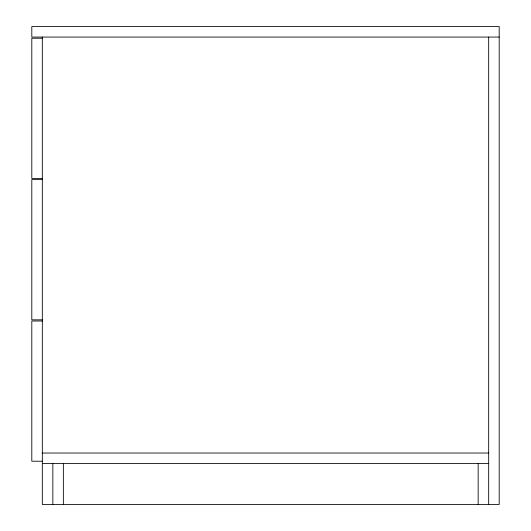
<?xml version="1.0" encoding="UTF-8"?>
<svg xmlns="http://www.w3.org/2000/svg" width="531" height="531" viewBox="0 0 531 531"><rect width="100%" height="100%" fill="white"/><g stroke="black" fill="none" stroke-linecap="round" stroke-linejoin="round"><path stroke-width="0.8" d="M499.193 37.064L31.807 37.064L31.807 26.55L499.193 26.55L499.193 504.45L42.327 504.45L42.327 37.064M42.327 38.232L31.807 38.232L31.807 178.449L42.327 178.449M42.327 179.617L31.807 179.617L31.807 319.835L42.327 319.835M42.327 321.003L31.807 321.003L31.807 461.22L42.327 461.22M42.327 453.036L488.673 453.036M42.327 463.556L488.673 463.556M488.673 37.064L488.673 504.45M478.159 463.556L478.159 504.45M63.355 463.556L63.355 504.45M52.841 463.556L52.841 504.45"/></g></svg>
